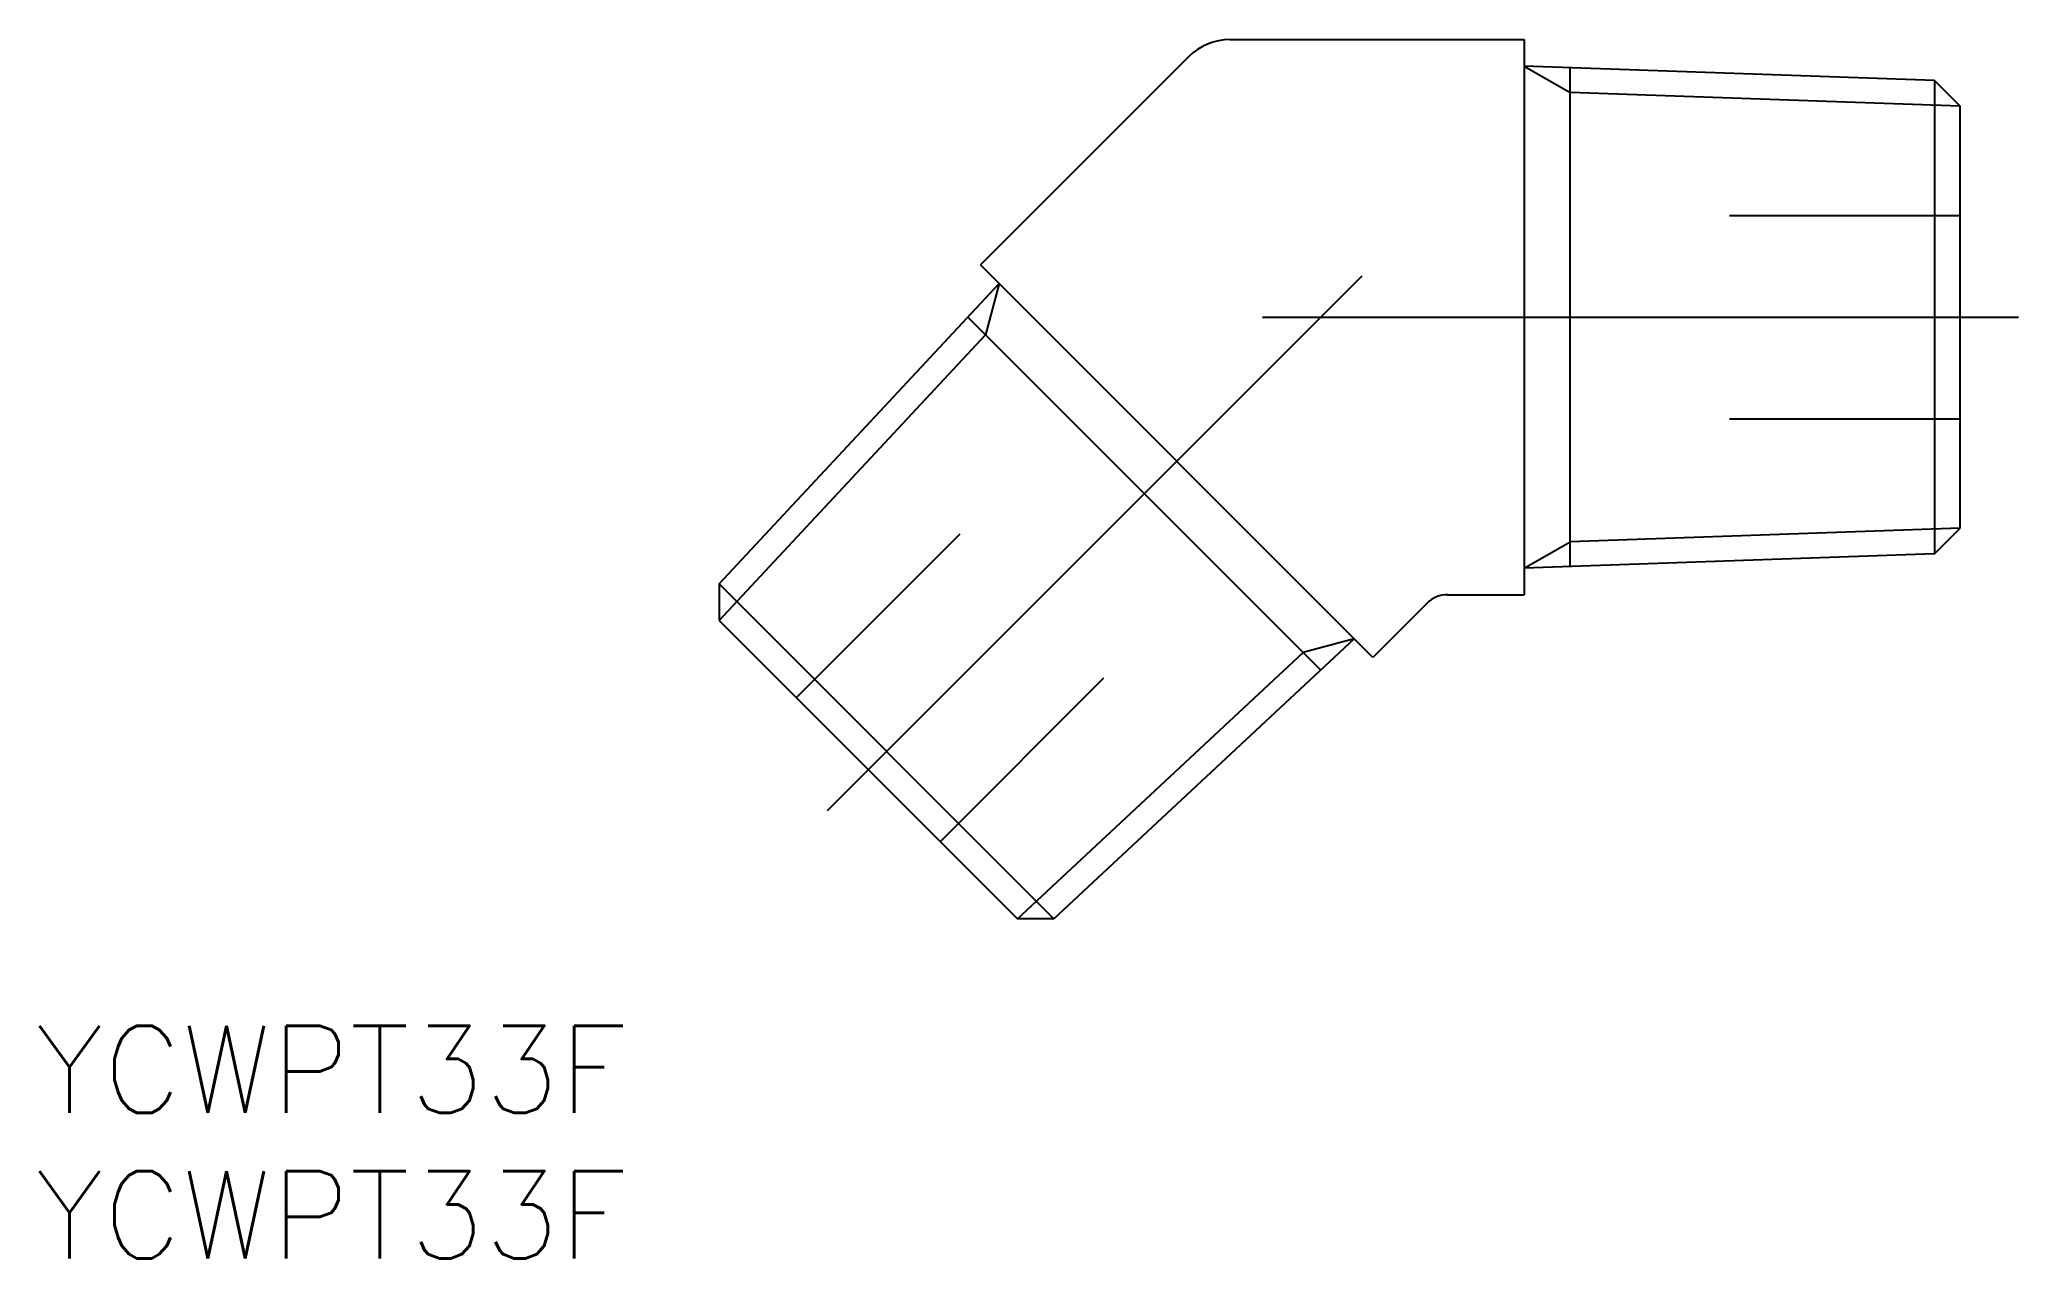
# Model space of a CAD drawing. Extents: x -66.1 to 2, y -32.4 to 9.5.
import ezdxf

# ---------------------------------------------------------------- set-up
doc = ezdxf.new("R2010")
doc.units = 0
doc.linetypes.add('CENTER', pattern=[50.8, 31.75, -6.35, 6.35, -6.35])
doc.linetypes.add('DASHED', pattern=[19.05, 12.7, -6.35])
doc.layers.get('0').update_dxf_attribs({"linetype": 'CONTINUOUS'})
doc.layers.add('CENTER', color=1, linetype='CENTER')
doc.styles.get("Standard").update_dxf_attribs({"font": 'txt.shx', "height": 3, "bigfont": 'bigfont.shx'})

msp = doc.modelspace()

# ---------------------------------------------------------------- linework, layer by layer
at = {"color": 7, "linetype": 'CONTINUOUS'}
for p, q in [((-25.124, 9.542), (-15, 9.542)), ((-15, 9.542), (-15, -9.542)), ((-26.538, 8.956), (-33.697, 1.797)), ((-0.887, 8.14), (-15, 8.633)), ((-13.422, -8.578), (-13.422, 8.578)), ((-0.887, 8.14), (-0.887, -8.14)), ((-0.887, 8.14), (0, 7.253)), ((0, -7.253), (0, 7.253)), ((-20.203, -11.697), (-33.697, 1.797)), ((-42.685, -9.173), (-33.054, 1.155)), ((-34.131, 0), (-22, -12.131)), ((-0.887, -8.14), (0, -7.253)), ((-0.887, -8.14), (-15, -8.633)), ((-31.173, -20.685), (-42.685, -9.173)), ((-42.685, -9.173), (-42.685, -10.428)), ((-18.341, -9.834), (-20.203, -11.697)), ((-17.634, -9.542), (-15, -9.542)), ((-42.685, -10.428), (-32.428, -20.685)), ((-31.173, -20.685), (-20.845, -11.054)), ((-31.173, -20.685), (-32.428, -20.685))]:
    msp.add_line(p, q, dxfattribs=at)
at = {"color": 3, "linetype": 'CONTINUOUS'}
for p, q in [((-15, 8.633), (-13.422, 7.722)), ((0, 7.253), (-13.422, 7.722)), ((-33.054, 1.155), (-33.526, -0.605)), ((-42.685, -10.428), (-33.526, -0.605)), ((0, -7.253), (-13.422, -7.722)), ((-15, -8.633), (-13.422, -7.722)), ((-32.428, -20.685), (-22.605, -11.526)), ((-20.845, -11.054), (-22.605, -11.526))]:
    msp.add_line(p, q, dxfattribs=at)
at = {"color": 3, "linetype": 'DASHED'}
for p, q in [((-7.943, 3.5), (0, 3.5)), ((-7.943, -3.5), (0, -3.5)), ((-34.414, -7.465), (-40.031, -13.081)), ((-29.465, -12.414), (-35.081, -18.031))]:
    msp.add_line(p, q, dxfattribs=at)
at = {"color": 7, "linetype": 'CONTINUOUS'}
for centre, radius in [((-25.124, 7.542), 2), ((-17.634, -10.542), 1)]:
    msp.add_arc(centre, radius, 90, 135, dxfattribs=at)
at = {"layer": 'CENTER', "color": 1, "linetype": 'CENTER'}
for p, q in [((-20.586, 1.414), (-38.971, -16.971)), ((-24, 0), (2, 0))]:
    msp.add_line(p, q, dxfattribs=at)

# ---------------------------------------------------------------- texts
at = {"color": 7, "linetype": 'CONTINUOUS'}
for p in [(-66.193, -27.358), (-66.193, -32.358)]:
    msp.add_text('YCWPT33F', height=3, dxfattribs=at).set_placement(p)

doc.saveas('drawing.dxf')
